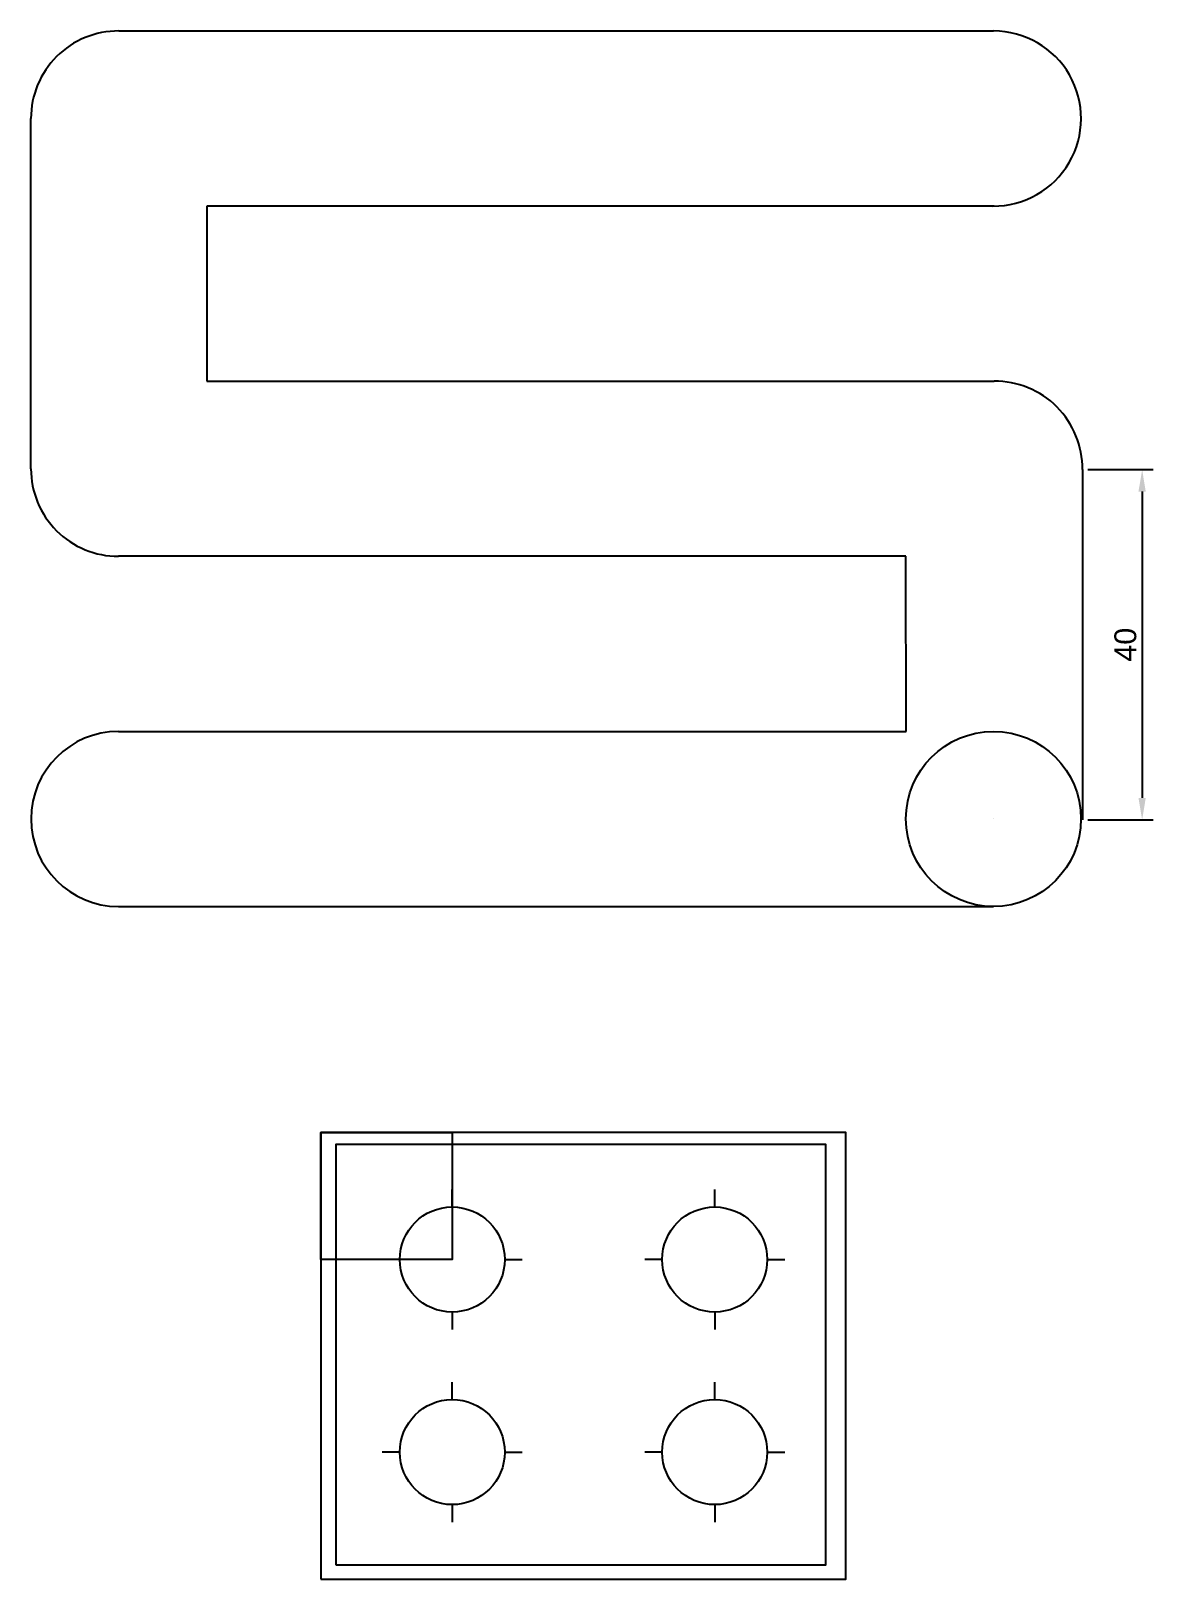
# Model space of a CAD drawing. Header units: millimetres. Extents: x -10 to 118, y -77 to 100.
import ezdxf

# ---------------------------------------------------------------- set-up
doc = ezdxf.new("R2010")
doc.units = ezdxf.units.MM
doc.layers.add('Bordas', color=10, linetype='Continuous')
doc.styles.get("Standard").update_dxf_attribs({"font": 'arial.ttf'})
doc.dimstyles.new('ISO-25', dxfattribs={"dimtxt": 2.5, "dimasz": 2.5, "dimexe": 1.25, "dimexo": 0.625, "dimtad": 1, "dimtxsty": 'Standard', "dimcen": 2.5, "dimadec": 0, "dimazin": 0, "dimtfac": 1, "dimtmove": 0, "dimatfit": 3, "dimfxl": 1, "dimarcsym": 0})

# ---------------------------------------------------------------- blocks, each defined once
blk = doc.blocks.new('*D31')
at = {"color": 0, "lineweight": -2, "transparency": 16777216}
for p, q in [((110.79, 49.9), (118.24, 49.9)), ((116.99, 47.4), (116.99, 12.4)), ((110.79, 9.9), (118.24, 9.9))]:
    blk.add_line(p, q, dxfattribs=at)
at = {"color": 0, "transparency": 16777216}
for points in [[(116.57, 47.4), (117.4, 47.4), (116.99, 49.9)], [(116.57, 12.4), (117.4, 12.4), (116.99, 9.9)]]:
    blk.add_solid(points, dxfattribs=at)
at = {"layer": 'Defpoints', "color": 0, "transparency": 16777216}
for p in [(110.16, 49.9), (110.16, 9.9), (116.99, 9.9)]:
    blk.add_point(p, dxfattribs=at)
at = {"color": 0, "transparency": 16777216, "insert": (115.08, 29.9), "char_height": 2.5, "attachment_point": 5, "rotation": 90}
blk.add_mtext('40', dxfattribs=at)

msp = doc.modelspace()

# ---------------------------------------------------------------- linework, layer by layer
for p, q in [((0.01, 100.013), (100.01, 100.013)), ((-10.018, 50.011), (-10.018, 90.011)), ((100.08, 80.013), (10.08, 80.013)), ((10.08, 80.013), (10.08, 60.013)), ((10.08, 60.013), (100.08, 60.008)), ((110.162, 49.905), (110.162, 9.905)), ((89.993, 40), (-0.007, 40)), ((90, 20), (89.993, 40)), ((0, 20), (90, 20)), ((100, 10), (100, 10)), ((0, 0), (100, 0))]:
    msp.add_line(p, q)
msp.add_circle((99.996, 10), 10)
for centre, start, end in [((-0.018, 90.013), 89.83887, 180.01215), ((100.01, 90.013), 269.60035, 90), ((100.162, 50.008), 359.40644, 90.47089), ((-0.018, 50), 179.93959, 270.06477), ((0, 10), 90, 270)]:
    msp.add_arc(centre, 10, start, end)
at = {"layer": 'Bordas'}
for p, q in [((38.134, -34.323), (38.134, -32.323)), ((68.134, -34.323), (68.134, -32.323)), ((32.134, -40.323), (30.134, -40.323)), ((44.134, -40.323), (46.134, -40.323)), ((62.134, -40.323), (60.134, -40.323)), ((74.134, -40.323), (76.134, -40.323)), ((38.134, -46.323), (38.134, -48.323)), ((68.134, -46.323), (68.134, -48.323)), ((38.134, -56.323), (38.134, -54.323)), ((68.134, -56.323), (68.134, -54.323)), ((32.134, -62.323), (30.134, -62.323)), ((44.134, -62.323), (46.134, -62.323)), ((62.134, -62.323), (60.134, -62.323)), ((74.134, -62.323), (76.134, -62.323)), ((38.134, -68.323), (38.134, -70.323)), ((68.134, -68.323), (68.134, -70.323))]:
    msp.add_line(p, q, dxfattribs=at)
for points in [[(23.134, -76.823), (83.134, -76.823), (83.134, -25.823), (23.134, -25.823)], [(23.134, -25.823), (38.134, -25.823), (38.134, -40.323), (23.134, -40.323)], [(24.818, -75.195), (80.818, -75.195), (80.818, -27.195), (24.818, -27.195)]]:
    msp.add_lwpolyline(points, close=True, dxfattribs=at)
for centre in [(38.134, -40.323), (68.134, -40.323), (38.134, -62.323), (68.134, -62.323)]:
    msp.add_circle(centre, 6, dxfattribs=at)

# ---------------------------------------------------------------- dimensions: what is measured, and where the dimension line sits
dim = msp.add_linear_dim(base=(116.985, 9.905), p1=(110.162, 49.905), p2=(110.162, 9.905), angle=90, dimstyle='ISO-25')
dim.commit()
dim.dimension.update_dxf_attribs({"geometry": '*D31', "text_midpoint": (115.084, 29.905)})

doc.saveas('drawing.dxf')
